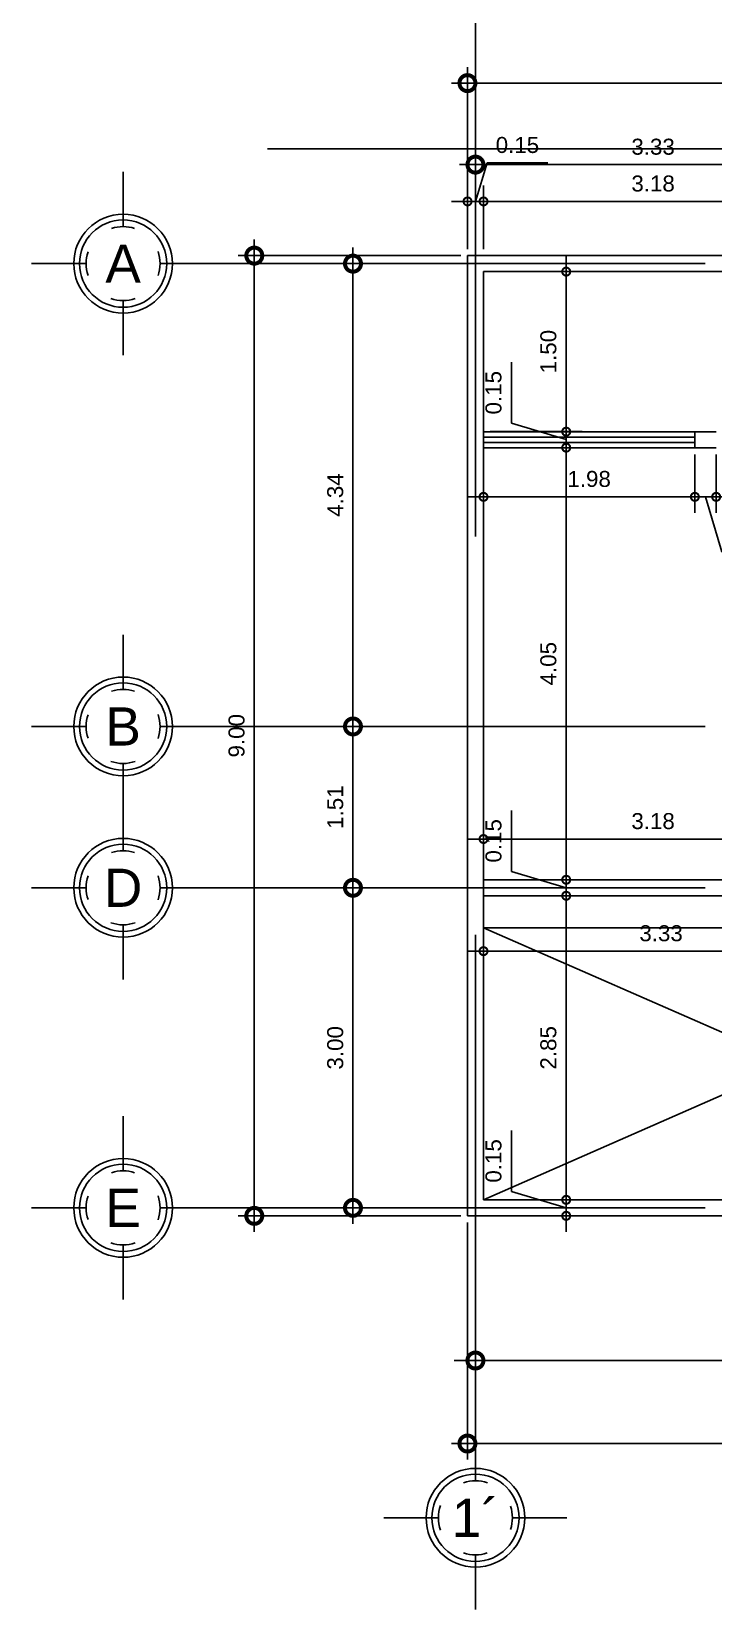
# Model space of a CAD drawing. Header units: inches. Extents: x -370 to 18, y -197 to 199.
# Drawn here: x -290.24 to -283.84, y 76.47 to 91.26 of the extents above; entities that cross this region are included whole.
import ezdxf
from ezdxf.enums import TextEntityAlignment as Align

# ---------------------------------------------------------------- set-up
doc = ezdxf.new("R2010")
doc.units = ezdxf.units.IN
doc.header["$MEASUREMENT"] = 0
doc.header["$PDMODE"] = 34
doc.header["$PDSIZE"] = 0.2
doc.linetypes.add('CENTER2', pattern=[28.575, 19.05, -3.175, 3.175, -3.175])
doc.styles.get("Standard").update_dxf_attribs({"font": 'arial.ttf'})
doc.dimstyles.new('E100', dxfattribs={"dimtxt": 0.15, "dimasz": 0.15, "dimexe": 0.15, "dimexo": 0.0625, "dimgap": 0.09, "dimtad": 1, "dimzin": 0, "dimdsep": 46, "dimtxsty": 'Standard', "dimblk": 'DOTSMALL', "dimcen": 0.09, "dimdle": 0.15, "dimclrd": 1, "dimclre": 1, "dimclrt": 2, "dimazin": 0, "dimtfac": 1, "dimtofl": 0, "dimtmove": 1, "dimatfit": 1, "dimldrblk": 'OPEN90', "dimfxl": 1, "dimtolj": 1, "dimtzin": 0, "dimarcsym": 0})

# ---------------------------------------------------------------- blocks, each defined once
blk = doc.blocks.new('EJE NORTE NUEVO')
at = {"color": 8}
for p, q in [((0, 3.252), (0, 3.764)), ((-0.347, 2.905), (-0.859, 2.905)), ((0.347, 2.905), (0.859, 2.905))]:
    blk.add_line(p, q, dxfattribs=at)
at = {"color": 2, "linetype": 'CENTER2'}
blk.add_line((0, 2.558), (0, -2.558), dxfattribs=at)
at = {"color": 8}
blk.add_circle((0, 2.905), 0.463, dxfattribs=at)
at = {"color": 4}
blk.add_circle((0, 2.905), 0.409, dxfattribs=at)
at = {"color": 8}
for start, end in [(71.4161, 108.5839), (160.6993, 199.2784), (341.7694, 18.2529), (251.0526, 288.9474)]:
    blk.add_arc((0, 2.905), 0.347, start, end, dxfattribs=at)
at = {"color": 4}
blk.add_attdef('A', text='', height=0.358, dxfattribs=at).set_placement((0, 2.905), align=Align.MIDDLE_CENTER)
blk = doc.blocks.new('_DotSmall')
at = {"color": 0, "linetype": 'ByBlock', "const_width": 0.5}
blk.add_lwpolyline([(-0.0625, 0, 1), (0.0625, 0, 1)], format="xyb", close=True, dxfattribs=at)
blk = doc.blocks.new('*D478')
at = {"color": 1, "lineweight": -2, "transparency": 16777216}
for p, q in [((29.459, 9.062), (29.459, 10.003)), ((32.793, 9.062), (32.793, 10.003)), ((29.309, 9.853), (32.943, 9.853))]:
    blk.add_line(p, q, dxfattribs=at)
at = {"layer": 'DEFPOINTS', "color": 0, "transparency": 16777216}
for p in [(32.793, 9.853), (29.459, 9), (32.793, 9)]:
    blk.add_point(p, dxfattribs=at)
at = {"color": 1, "lineweight": -2, "transparency": 16777216, "xscale": 0.3, "yscale": 0.3, "zscale": 0.3, "rotation": 180}
blk.add_blockref('_DotSmall', (29.459, 9.853), dxfattribs=at)
at = {"color": 1, "lineweight": -2, "transparency": 16777216, "xscale": 0.3, "yscale": 0.3, "zscale": 0.3}
blk.add_blockref('_DotSmall', (32.793, 9.853), dxfattribs=at)
at = {"color": 2, "transparency": 16777216, "insert": (31.126, 10.02), "char_height": 0.15, "attachment_point": 5}
blk.add_mtext('\\A1;3.33', dxfattribs=at)
blk = doc.blocks.new('_Open90')
at = {"color": 0, "linetype": 'ByBlock', "lineweight": -2}
for p, q in [((0, 0), (-1, 0)), ((-0.5, 0.5), (0, 0)), ((0, 0), (-0.5, -0.5))]:
    blk.add_line(p, q, dxfattribs=at)
blk = doc.blocks.new('*D482')
at = {"color": 1, "lineweight": -2, "transparency": 16777216}
for p, q in [((29.384, 9.062), (29.384, 10.767)), ((44.734, 9.062), (44.734, 10.767)), ((29.234, 10.617), (44.884, 10.617))]:
    blk.add_line(p, q, dxfattribs=at)
at = {"layer": 'DEFPOINTS', "color": 0, "transparency": 16777216}
for p in [(44.734, 10.617), (29.384, 9), (44.734, 9)]:
    blk.add_point(p, dxfattribs=at)
at = {"color": 1, "lineweight": -2, "transparency": 16777216, "xscale": 0.3, "yscale": 0.3, "zscale": 0.3, "rotation": 180}
blk.add_blockref('_DotSmall', (29.384, 10.617), dxfattribs=at)
at = {"color": 1, "lineweight": -2, "transparency": 16777216, "xscale": 0.3, "yscale": 0.3, "zscale": 0.3}
blk.add_blockref('_DotSmall', (44.734, 10.617), dxfattribs=at)
at = {"color": 2, "transparency": 16777216, "insert": (37.059, 10.783), "char_height": 0.15, "attachment_point": 5}
blk.add_mtext('\\A1;15.35', dxfattribs=at)
blk = doc.blocks.new('*D483')
at = {"color": 1, "lineweight": -2, "transparency": 16777216}
for p, q in [((28.31, 9.075), (28.31, 4.437)), ((29.322, 8.925), (28.16, 8.925)), ((29.322, 4.587), (28.16, 4.587))]:
    blk.add_line(p, q, dxfattribs=at)
at = {"layer": 'DEFPOINTS', "color": 0, "transparency": 16777216}
for p in [(29.384, 8.925), (28.31, 4.587), (29.384, 4.587)]:
    blk.add_point(p, dxfattribs=at)
at = {"color": 1, "lineweight": -2, "transparency": 16777216, "xscale": 0.3, "yscale": 0.3, "zscale": 0.3}
for p, rotation in [((28.31, 8.925), 90), ((28.31, 4.587), 270)]:
    blk.add_blockref('_DotSmall', p, dxfattribs=dict(at, rotation=rotation))
at = {"color": 2, "transparency": 16777216, "insert": (28.144, 6.756), "char_height": 0.15, "attachment_point": 5, "rotation": 90}
blk.add_mtext('\\A1;4.34', dxfattribs=at)
blk = doc.blocks.new('*D484')
at = {"color": 1, "lineweight": -2, "transparency": 16777216}
for p, q in [((28.31, 4.737), (28.31, 2.925)), ((29.322, 4.587), (28.16, 4.587)), ((29.322, 3.075), (28.16, 3.075))]:
    blk.add_line(p, q, dxfattribs=at)
at = {"layer": 'DEFPOINTS', "color": 0, "transparency": 16777216}
for p in [(29.384, 4.587), (28.31, 3.075), (29.384, 3.075)]:
    blk.add_point(p, dxfattribs=at)
at = {"color": 1, "lineweight": -2, "transparency": 16777216, "xscale": 0.3, "yscale": 0.3, "zscale": 0.3}
for p, rotation in [((28.31, 4.587), 90), ((28.31, 3.075), 270)]:
    blk.add_blockref('_DotSmall', p, dxfattribs=dict(at, rotation=rotation))
at = {"color": 2, "transparency": 16777216, "insert": (28.144, 3.831), "char_height": 0.15, "attachment_point": 5, "rotation": 90}
blk.add_mtext('\\A1;1.51', dxfattribs=at)
blk = doc.blocks.new('*D485')
at = {"color": 1, "lineweight": -2, "transparency": 16777216}
for p, q in [((28.31, 3.225), (28.31, -0.075)), ((29.322, 3.075), (28.16, 3.075)), ((29.322, 0.075), (28.16, 0.075))]:
    blk.add_line(p, q, dxfattribs=at)
at = {"layer": 'DEFPOINTS', "color": 0, "transparency": 16777216}
for p in [(29.384, 3.075), (28.31, 0.075), (29.384, 0.075)]:
    blk.add_point(p, dxfattribs=at)
at = {"color": 1, "lineweight": -2, "transparency": 16777216, "xscale": 0.3, "yscale": 0.3, "zscale": 0.3}
for p, rotation in [((28.31, 3.075), 90), ((28.31, 0.075), 270)]:
    blk.add_blockref('_DotSmall', p, dxfattribs=dict(at, rotation=rotation))
at = {"color": 2, "transparency": 16777216, "insert": (28.144, 1.575), "char_height": 0.15, "attachment_point": 5, "rotation": 90}
blk.add_mtext('\\A1;3.00', dxfattribs=at)
blk = doc.blocks.new('*D486')
at = {"color": 1, "lineweight": -2, "transparency": 16777216}
for p, q in [((27.384, 9.15), (27.384, -0.15)), ((29.322, 9), (27.234, 9)), ((29.322, 0), (27.234, 0))]:
    blk.add_line(p, q, dxfattribs=at)
at = {"layer": 'DEFPOINTS', "color": 0, "transparency": 16777216}
for p in [(29.384, 9), (27.384, 0), (29.384, 0)]:
    blk.add_point(p, dxfattribs=at)
at = {"color": 1, "lineweight": -2, "transparency": 16777216, "xscale": 0.3, "yscale": 0.3, "zscale": 0.3}
for p, rotation in [((27.384, 9), 90), ((27.384, 0), 270)]:
    blk.add_blockref('_DotSmall', p, dxfattribs=dict(at, rotation=rotation))
at = {"color": 2, "transparency": 16777216, "insert": (27.218, 4.5), "char_height": 0.15, "attachment_point": 5, "rotation": 90}
blk.add_mtext('\\A1;9.00', dxfattribs=at)
blk = doc.blocks.new('*D142')
at = {"color": 1, "lineweight": -2, "transparency": 16777216}
for p, q in [((-212.554, 105.222), (-212.554, 103.728)), ((-205.157, 105.222), (-205.157, 103.728)), ((-212.754, 103.928), (-204.957, 103.928))]:
    blk.add_line(p, q, dxfattribs=at)
at = {"layer": 'DEFPOINTS', "color": 0, "transparency": 16777216}
for p in [(-212.554, 105.284), (-205.157, 105.284), (-205.157, 103.928)]:
    blk.add_point(p, dxfattribs=at)
at = {"color": 1, "lineweight": -2, "transparency": 16777216, "xscale": 0.3, "yscale": 0.3, "zscale": 0.3, "rotation": 180}
blk.add_blockref('_DotSmall', (-212.554, 103.928), dxfattribs=at)
at = {"color": 1, "lineweight": -2, "transparency": 16777216, "xscale": 0.3, "yscale": 0.3, "zscale": 0.3}
blk.add_blockref('_DotSmall', (-205.157, 103.928), dxfattribs=at)
at = {"color": 2, "transparency": 16777216, "insert": (-208.855, 104.12), "char_height": 0.2, "attachment_point": 5}
blk.add_mtext('\\A1;7.40', dxfattribs=at)
blk = doc.blocks.new('*D488')
at = {"color": 1, "lineweight": -2, "transparency": 16777216}
for p, q in [((29.384, -0.062), (29.384, -2.284)), ((47.384, -0.062), (47.384, -2.284)), ((29.234, -2.134), (47.534, -2.134))]:
    blk.add_line(p, q, dxfattribs=at)
at = {"layer": 'DEFPOINTS', "color": 0, "transparency": 16777216}
for p in [(29.384, 0), (47.384, 0), (47.384, -2.134)]:
    blk.add_point(p, dxfattribs=at)
at = {"color": 1, "lineweight": -2, "transparency": 16777216, "xscale": 0.3, "yscale": 0.3, "zscale": 0.3, "rotation": 180}
blk.add_blockref('_DotSmall', (29.384, -2.134), dxfattribs=at)
at = {"color": 1, "lineweight": -2, "transparency": 16777216, "xscale": 0.3, "yscale": 0.3, "zscale": 0.3}
blk.add_blockref('_DotSmall', (47.384, -2.134), dxfattribs=at)
at = {"color": 2, "transparency": 16777216, "insert": (38.384, -1.968), "char_height": 0.15, "attachment_point": 5}
blk.add_mtext('\\A1;18.00', dxfattribs=at)
blk = doc.blocks.new('*D226')
at = {"color": 1, "lineweight": -2, "transparency": 16777216}
for p, q in [((-286.071, 89.669), (-285.963, 90.031)), ((-285.963, 90.031), (-285.392, 90.031)), ((-286.146, 89.223), (-286.146, 89.819)), ((-285.996, 89.223), (-285.996, 89.819)), ((-286.146, 89.669), (-286.296, 89.669)), ((-286.146, 89.669), (-285.996, 89.669)), ((-285.996, 89.669), (-285.846, 89.669))]:
    blk.add_line(p, q, dxfattribs=at)
at = {"layer": 'DEFPOINTS', "color": 0, "transparency": 16777216}
for p in [(-285.996, 89.669), (-286.146, 89.161), (-285.996, 89.161)]:
    blk.add_point(p, dxfattribs=at)
at = {"color": 1, "lineweight": -2, "transparency": 16777216, "xscale": 0.15, "yscale": 0.15, "zscale": 0.15}
blk.add_blockref('_DotSmall', (-286.146, 89.669), dxfattribs=at)
at = {"color": 1, "lineweight": -2, "transparency": 16777216, "xscale": 0.15, "yscale": 0.15, "zscale": 0.15, "rotation": 180}
blk.add_blockref('_DotSmall', (-285.996, 89.669), dxfattribs=at)
at = {"color": 2, "transparency": 16777216, "insert": (-285.678, 90.197), "char_height": 0.15, "attachment_point": 5}
blk.add_mtext('\\A1;0.15', dxfattribs=at)
blk = doc.blocks.new('*D227')
at = {"color": 1, "lineweight": -2, "transparency": 16777216}
for p, q in [((-285.996, 89.223), (-285.996, 89.819)), ((-282.813, 89.223), (-282.813, 89.819)), ((-286.146, 89.669), (-282.663, 89.669))]:
    blk.add_line(p, q, dxfattribs=at)
at = {"layer": 'DEFPOINTS', "color": 0, "transparency": 16777216}
for p in [(-282.813, 89.669), (-285.996, 89.161), (-282.813, 89.161)]:
    blk.add_point(p, dxfattribs=at)
at = {"color": 1, "lineweight": -2, "transparency": 16777216, "xscale": 0.15, "yscale": 0.15, "zscale": 0.15, "rotation": 180}
blk.add_blockref('_DotSmall', (-285.996, 89.669), dxfattribs=at)
at = {"color": 1, "lineweight": -2, "transparency": 16777216, "xscale": 0.15, "yscale": 0.15, "zscale": 0.15}
blk.add_blockref('_DotSmall', (-282.813, 89.669), dxfattribs=at)
at = {"color": 2, "transparency": 16777216, "insert": (-284.405, 89.836), "char_height": 0.15, "attachment_point": 5}
blk.add_mtext('\\A1;3.18', dxfattribs=at)
blk = doc.blocks.new('*D244')
at = {"color": 1, "lineweight": -2, "transparency": 16777216}
for p, q in [((-285.996, 87.298), (-285.996, 86.75)), ((-284.013, 87.298), (-284.013, 86.75)), ((-286.146, 86.9), (-283.863, 86.9))]:
    blk.add_line(p, q, dxfattribs=at)
at = {"layer": 'DEFPOINTS', "color": 0, "transparency": 16777216}
for p in [(-285.996, 87.361), (-284.013, 87.361), (-284.013, 86.9)]:
    blk.add_point(p, dxfattribs=at)
at = {"color": 1, "lineweight": -2, "transparency": 16777216, "xscale": 0.15, "yscale": 0.15, "zscale": 0.15, "rotation": 180}
blk.add_blockref('_DotSmall', (-285.996, 86.9), dxfattribs=at)
at = {"color": 1, "lineweight": -2, "transparency": 16777216, "xscale": 0.15, "yscale": 0.15, "zscale": 0.15}
blk.add_blockref('_DotSmall', (-284.013, 86.9), dxfattribs=at)
at = {"color": 2, "transparency": 16777216, "insert": (-285.005, 87.067), "char_height": 0.15, "attachment_point": 5}
blk.add_mtext('\\A1;1.98', dxfattribs=at)
blk = doc.blocks.new('*D245')
at = {"color": 1, "lineweight": -2, "transparency": 16777216}
for p, q in [((-284.013, 87.298), (-284.013, 86.75)), ((-283.813, 87.298), (-283.813, 86.75)), ((-284.013, 86.9), (-284.163, 86.9)), ((-284.013, 86.9), (-283.813, 86.9)), ((-283.913, 86.9), (-283.759, 86.386)), ((-283.813, 86.9), (-283.663, 86.9)), ((-283.759, 86.386), (-283.19, 86.386))]:
    blk.add_line(p, q, dxfattribs=at)
at = {"layer": 'DEFPOINTS', "color": 0, "transparency": 16777216}
for p in [(-284.013, 87.361), (-283.813, 87.361), (-283.813, 86.9)]:
    blk.add_point(p, dxfattribs=at)
at = {"color": 1, "lineweight": -2, "transparency": 16777216, "xscale": 0.15, "yscale": 0.15, "zscale": 0.15}
blk.add_blockref('_DotSmall', (-284.013, 86.9), dxfattribs=at)
at = {"color": 1, "lineweight": -2, "transparency": 16777216, "xscale": 0.15, "yscale": 0.15, "zscale": 0.15, "rotation": 180}
blk.add_blockref('_DotSmall', (-283.813, 86.9), dxfattribs=at)
at = {"color": 2, "transparency": 16777216, "insert": (-283.474, 86.552), "char_height": 0.15, "attachment_point": 5}
blk.add_mtext('\\A1;0.20', dxfattribs=at)
blk = doc.blocks.new('*D246')
at = {"color": 1, "lineweight": -2, "transparency": 16777216}
for p, q in [((-283.813, 87.298), (-283.813, 86.75)), ((-282.813, 87.298), (-282.813, 86.75)), ((-283.963, 86.9), (-282.663, 86.9))]:
    blk.add_line(p, q, dxfattribs=at)
at = {"layer": 'DEFPOINTS', "color": 0, "transparency": 16777216}
for p in [(-283.813, 87.361), (-282.813, 87.361), (-282.813, 86.9)]:
    blk.add_point(p, dxfattribs=at)
at = {"color": 1, "lineweight": -2, "transparency": 16777216, "xscale": 0.15, "yscale": 0.15, "zscale": 0.15, "rotation": 180}
blk.add_blockref('_DotSmall', (-283.813, 86.9), dxfattribs=at)
at = {"color": 1, "lineweight": -2, "transparency": 16777216, "xscale": 0.15, "yscale": 0.15, "zscale": 0.15}
blk.add_blockref('_DotSmall', (-282.813, 86.9), dxfattribs=at)
at = {"color": 2, "transparency": 16777216, "insert": (-283.313, 87.067), "char_height": 0.15, "attachment_point": 5}
blk.add_mtext('\\A1;1.00', dxfattribs=at)
blk = doc.blocks.new('*D256')
at = {"color": 1, "lineweight": -2, "transparency": 16777216}
for p, q in [((-285.996, 83.373), (-285.996, 83.843)), ((-282.813, 83.755), (-282.813, 83.843)), ((-286.146, 83.693), (-282.663, 83.693))]:
    blk.add_line(p, q, dxfattribs=at)
at = {"layer": 'DEFPOINTS', "color": 0, "transparency": 16777216}
for p in [(-282.813, 83.693), (-282.813, 83.693), (-285.996, 83.311)]:
    blk.add_point(p, dxfattribs=at)
at = {"color": 1, "lineweight": -2, "transparency": 16777216, "xscale": 0.15, "yscale": 0.15, "zscale": 0.15, "rotation": 180}
blk.add_blockref('_DotSmall', (-285.996, 83.693), dxfattribs=at)
at = {"color": 1, "lineweight": -2, "transparency": 16777216, "xscale": 0.15, "yscale": 0.15, "zscale": 0.15}
blk.add_blockref('_DotSmall', (-282.813, 83.693), dxfattribs=at)
at = {"color": 2, "transparency": 16777216, "insert": (-284.405, 83.86), "char_height": 0.15, "attachment_point": 5}
blk.add_mtext('\\A1;3.18', dxfattribs=at)
blk = doc.blocks.new('*D271')
at = {"color": 1, "lineweight": -2, "transparency": 16777216}
for p, q in [((-285.996, 83.098), (-285.996, 82.492)), ((-282.663, 83.098), (-282.663, 82.492)), ((-286.146, 82.642), (-282.513, 82.642))]:
    blk.add_line(p, q, dxfattribs=at)
at = {"layer": 'DEFPOINTS', "color": 0, "transparency": 16777216}
for p in [(-285.996, 83.161), (-282.663, 83.161), (-282.663, 82.642)]:
    blk.add_point(p, dxfattribs=at)
at = {"color": 1, "lineweight": -2, "transparency": 16777216, "xscale": 0.15, "yscale": 0.15, "zscale": 0.15, "rotation": 180}
blk.add_blockref('_DotSmall', (-285.996, 82.642), dxfattribs=at)
at = {"color": 1, "lineweight": -2, "transparency": 16777216, "xscale": 0.15, "yscale": 0.15, "zscale": 0.15}
blk.add_blockref('_DotSmall', (-282.663, 82.642), dxfattribs=at)
at = {"color": 2, "transparency": 16777216, "insert": (-284.33, 82.809), "char_height": 0.15, "attachment_point": 5}
blk.add_mtext('\\A1;3.33', dxfattribs=at)
blk = doc.blocks.new('*D281')
at = {"color": 1, "lineweight": -2, "transparency": 16777216}
for p, q in [((-285.22, 89.161), (-285.22, 87.361)), ((-285.934, 89.011), (-285.07, 89.011)), ((-285.934, 87.511), (-285.07, 87.511))]:
    blk.add_line(p, q, dxfattribs=at)
at = {"layer": 'DEFPOINTS', "color": 0, "transparency": 16777216}
for p in [(-285.996, 89.011), (-285.996, 87.511), (-285.22, 87.511)]:
    blk.add_point(p, dxfattribs=at)
at = {"color": 1, "lineweight": -2, "transparency": 16777216, "xscale": 0.15, "yscale": 0.15, "zscale": 0.15}
for p, rotation in [((-285.22, 89.011), 90), ((-285.22, 87.511), 270)]:
    blk.add_blockref('_DotSmall', p, dxfattribs=dict(at, rotation=rotation))
at = {"color": 2, "transparency": 16777216, "insert": (-285.387, 88.261), "char_height": 0.15, "attachment_point": 5, "rotation": 90}
blk.add_mtext('\\A1;1.50', dxfattribs=at)
blk = doc.blocks.new('*D282')
at = {"color": 1, "lineweight": -2, "transparency": 16777216}
for p, q in [((-285.735, 87.59), (-285.735, 88.161)), ((-285.22, 87.436), (-285.735, 87.59)), ((-285.22, 87.511), (-285.22, 87.661)), ((-285.934, 87.511), (-285.07, 87.511)), ((-285.22, 87.511), (-285.22, 87.361)), ((-285.283, 87.361), (-285.37, 87.361)), ((-285.22, 87.361), (-285.22, 87.211))]:
    blk.add_line(p, q, dxfattribs=at)
at = {"layer": 'DEFPOINTS', "color": 0, "transparency": 16777216}
for p in [(-285.996, 87.511), (-285.22, 87.361), (-285.22, 87.361)]:
    blk.add_point(p, dxfattribs=at)
at = {"color": 1, "lineweight": -2, "transparency": 16777216, "xscale": 0.15, "yscale": 0.15, "zscale": 0.15}
for p, rotation in [((-285.22, 87.511), 270), ((-285.22, 87.361), 90)]:
    blk.add_blockref('_DotSmall', p, dxfattribs=dict(at, rotation=rotation))
at = {"color": 2, "transparency": 16777216, "insert": (-285.902, 87.876), "char_height": 0.15, "attachment_point": 5, "rotation": 90}
blk.add_mtext('\\A1;0.15', dxfattribs=at)
blk = doc.blocks.new('*D283')
at = {"color": 1, "lineweight": -2, "transparency": 16777216}
for p, q in [((-285.22, 87.511), (-285.22, 83.161)), ((-285.283, 87.361), (-285.37, 87.361)), ((-285.283, 83.311), (-285.37, 83.311))]:
    blk.add_line(p, q, dxfattribs=at)
at = {"layer": 'DEFPOINTS', "color": 0, "transparency": 16777216}
for p in [(-285.22, 87.361), (-285.22, 83.311), (-285.22, 83.311)]:
    blk.add_point(p, dxfattribs=at)
at = {"color": 1, "lineweight": -2, "transparency": 16777216, "xscale": 0.15, "yscale": 0.15, "zscale": 0.15}
for p, rotation in [((-285.22, 87.361), 90), ((-285.22, 83.311), 270)]:
    blk.add_blockref('_DotSmall', p, dxfattribs=dict(at, rotation=rotation))
at = {"color": 2, "transparency": 16777216, "insert": (-285.387, 85.336), "char_height": 0.15, "attachment_point": 5, "rotation": 90}
blk.add_mtext('\\A1;4.05', dxfattribs=at)
blk = doc.blocks.new('*D284')
at = {"color": 1, "lineweight": -2, "transparency": 16777216}
for p, q in [((-285.735, 83.39), (-285.735, 83.961)), ((-285.22, 83.311), (-285.22, 83.461)), ((-285.22, 83.236), (-285.735, 83.39)), ((-285.283, 83.311), (-285.37, 83.311)), ((-285.22, 83.311), (-285.22, 83.161)), ((-285.283, 83.161), (-285.37, 83.161)), ((-285.22, 83.161), (-285.22, 83.011))]:
    blk.add_line(p, q, dxfattribs=at)
at = {"layer": 'DEFPOINTS', "color": 0, "transparency": 16777216}
for p in [(-285.22, 83.311), (-285.22, 83.161), (-285.22, 83.161)]:
    blk.add_point(p, dxfattribs=at)
at = {"color": 1, "lineweight": -2, "transparency": 16777216, "xscale": 0.15, "yscale": 0.15, "zscale": 0.15}
for p, rotation in [((-285.22, 83.311), 270), ((-285.22, 83.161), 90)]:
    blk.add_blockref('_DotSmall', p, dxfattribs=dict(at, rotation=rotation))
at = {"color": 2, "transparency": 16777216, "insert": (-285.902, 83.676), "char_height": 0.15, "attachment_point": 5, "rotation": 90}
blk.add_mtext('\\A1;0.15', dxfattribs=at)
blk = doc.blocks.new('*D285')
at = {"color": 1, "lineweight": -2, "transparency": 16777216}
for p, q in [((-285.22, 83.311), (-285.22, 80.161)), ((-285.283, 83.161), (-285.37, 83.161)), ((-285.283, 80.311), (-285.37, 80.311))]:
    blk.add_line(p, q, dxfattribs=at)
at = {"layer": 'DEFPOINTS', "color": 0, "transparency": 16777216}
for p in [(-285.22, 83.161), (-285.22, 80.311), (-285.22, 80.311)]:
    blk.add_point(p, dxfattribs=at)
at = {"color": 1, "lineweight": -2, "transparency": 16777216, "xscale": 0.15, "yscale": 0.15, "zscale": 0.15}
for p, rotation in [((-285.22, 83.161), 90), ((-285.22, 80.311), 270)]:
    blk.add_blockref('_DotSmall', p, dxfattribs=dict(at, rotation=rotation))
at = {"color": 2, "transparency": 16777216, "insert": (-285.387, 81.736), "char_height": 0.15, "attachment_point": 5, "rotation": 90}
blk.add_mtext('\\A1;2.85', dxfattribs=at)
blk = doc.blocks.new('*D286')
at = {"color": 1, "lineweight": -2, "transparency": 16777216}
for p, q in [((-285.735, 80.39), (-285.735, 80.961)), ((-285.22, 80.311), (-285.22, 80.461)), ((-285.22, 80.236), (-285.735, 80.39)), ((-285.283, 80.311), (-285.37, 80.311)), ((-285.22, 80.311), (-285.22, 80.161)), ((-285.283, 80.161), (-285.37, 80.161)), ((-285.22, 80.161), (-285.22, 80.011))]:
    blk.add_line(p, q, dxfattribs=at)
at = {"layer": 'DEFPOINTS', "color": 0, "transparency": 16777216}
for p in [(-285.22, 80.311), (-285.22, 80.161), (-285.22, 80.161)]:
    blk.add_point(p, dxfattribs=at)
at = {"color": 1, "lineweight": -2, "transparency": 16777216, "xscale": 0.15, "yscale": 0.15, "zscale": 0.15}
for p, rotation in [((-285.22, 80.311), 270), ((-285.22, 80.161), 90)]:
    blk.add_blockref('_DotSmall', p, dxfattribs=dict(at, rotation=rotation))
at = {"color": 2, "transparency": 16777216, "insert": (-285.902, 80.676), "char_height": 0.15, "attachment_point": 5, "rotation": 90}
blk.add_mtext('\\A1;0.15', dxfattribs=at)
blk = doc.blocks.new('A$C4C712806')
at = {"color": 8}
for p, q in [((47.264, 10), (27.508, 10)), ((29.384, 9), (29.384, 0)), ((29.384, 9), (33.884, 9)), ((29.534, 8.85), (29.534, 0.15)), ((29.534, 8.85), (32.718, 8.85)), ((31.518, 7.35), (31.718, 7.35)), ((31.518, 7.35), (31.518, 7.2)), ((31.518, 7.2), (31.718, 7.2)), ((29.534, 3.15), (32.868, 3.15)), ((29.534, 3), (32.868, 3)), ((29.534, 2.7), (35.354, 2.7)), ((35.354, 2.7), (29.534, 0.15)), ((29.534, 2.7), (35.354, 0.15)), ((29.534, 0.15), (36.782, 0.15)), ((29.384, 0), (48.384, 0))]:
    blk.add_line(p, q, dxfattribs=at)
at = {"color": 1}
for p, q in [((31.518, 7.35), (29.534, 7.35)), ((31.518, 7.2), (29.534, 7.2))]:
    blk.add_line(p, q, dxfattribs=at)
at = {"color": 2}
for p, q in [((31.518, 7.3), (29.534, 7.3)), ((31.518, 7.25), (29.534, 7.25))]:
    blk.add_line(p, q, dxfattribs=at)
blk.add_blockref('EJE NORTE NUEVO', (29.459, 8.925)).add_auto_attribs({'A': '1'})
ref = blk.add_blockref('EJE NORTE NUEVO', (29.058, 8.925), dxfattribs=dict(rotation=90))
ref.add_attrib('A', 'A', dxfattribs={"color": 4, "height": 0.358}).set_placement((26.153, 8.925), align=Align.MIDDLE_CENTER)
ref = blk.add_blockref('EJE NORTE NUEVO', (29.058, 4.587), dxfattribs=dict(rotation=90))
ref.add_attrib('A', 'B', dxfattribs={"color": 4, "height": 0.358}).set_placement((26.153, 4.587), align=Align.MIDDLE_CENTER)
ref = blk.add_blockref('EJE NORTE NUEVO', (29.058, 3.075), dxfattribs=dict(rotation=90))
ref.add_attrib('A', 'D', dxfattribs={"color": 4, "height": 0.358}).set_placement((26.153, 3.075), align=Align.MIDDLE_CENTER)
ref = blk.add_blockref('EJE NORTE NUEVO', (29.459, 0.075), dxfattribs=dict(xscale=-1, rotation=180))
ref.add_attrib('A', '1´', dxfattribs={"color": 4, "height": 0.3581}).set_placement((29.459, -2.83), align=Align.MIDDLE_CENTER)
ref = blk.add_blockref('EJE NORTE NUEVO', (29.058, 0.075), dxfattribs=dict(rotation=90))
ref.add_attrib('A', 'E', dxfattribs={"color": 4, "height": 0.358}).set_placement((26.153, 0.075), align=Align.MIDDLE_CENTER)
for base, p1, p2, picture, middle in [((44.734, 10.617), (29.384, 9), (44.734, 9), '*D482', (37.059, 10.783)), ((32.793, 9.853), (29.459, 9), (32.793, 9), '*D478', (31.126, 10.02)), ((47.384, -2.134), (29.384, 0), (47.384, 0), '*D488', (38.384, -1.968))]:
    dim = blk.add_linear_dim(base=base, p1=p1, p2=p2, dimstyle='E100')
    dim.commit()
    dim.dimension.update_dxf_attribs({"geometry": picture, "text_midpoint": middle})
for base, p1, p2, picture, middle in [((27.384, 0), (29.384, 9), (29.384, 0), '*D486', (27.218, 4.5)), ((28.31, 4.587), (29.384, 8.925), (29.384, 4.587), '*D483', (28.144, 6.756)), ((28.31, 3.075), (29.384, 4.587), (29.384, 3.075), '*D484', (28.144, 3.831)), ((28.31, 0.075), (29.384, 3.075), (29.384, 0.075), '*D485', (28.144, 1.575))]:
    dim = blk.add_linear_dim(base=base, p1=p1, p2=p2, angle=90, dimstyle='E100')
    dim.commit()
    dim.dimension.update_dxf_attribs({"geometry": picture, "text_midpoint": middle})
dim = blk.add_linear_dim(base=(36.857, -1.356), p1=(29.459, 0), p2=(36.857, 0), dimstyle='E100')
dim.commit()
dim.dimension.update_dxf_attribs({"geometry": '*D142', "text_midpoint": (33.158, -1.164), "insert": (242.013, -105.284)})

msp = doc.modelspace()

# ---------------------------------------------------------------- block references
msp.add_blockref('A$C4C712806', (-315.5309, 80.16088))

# ---------------------------------------------------------------- dimensions: what is measured, and where the dimension line sits
for base, p1, p2, picture, middle in [((-285.99643, 89.66931), (-286.14643, 89.16088), (-285.99643, 89.16088), '*D226', (-285.87296, 90.19748)), ((-282.81334, 89.66931), (-285.99643, 89.16088), (-282.81334, 89.16088), '*D227', (-284.40489, 89.83595)), ((-284.01334, 86.90045), (-285.99643, 87.36088), (-284.01334, 87.36088), '*D244', (-285.00489, 87.06704)), ((-283.81334, 86.90045), (-284.01334, 87.36088), (-283.81334, 87.36088), '*D245', (-283.66892, 86.55228)), ((-282.81334, 86.90045), (-283.81334, 87.36088), (-282.81334, 87.36088), '*D246', (-283.31334, 87.06704)), ((-282.81334, 83.69289), (-285.99643, 83.31088), (-282.81334, 83.69289), '*D256', (-284.40489, 83.85953)), ((-282.66334, 82.64211), (-285.99643, 83.16088), (-282.66334, 83.16088), '*D271', (-284.32989, 82.80875))]:
    dim = msp.add_linear_dim(base=base, p1=p1, p2=p2, dimstyle='E100')
    dim.commit()
    dim.dimension.update_dxf_attribs({"geometry": picture, "text_midpoint": middle})
for base, p1, p2, picture, middle in [((-285.22039, 87.51088), (-285.99643, 89.01088), (-285.99643, 87.51088), '*D281', (-285.38698, 88.26088)), ((-285.22039, 87.36088), (-285.99643, 87.51088), (-285.22039, 87.36088), '*D282', (-285.90174, 87.68031)), ((-285.22039, 83.31088), (-285.22039, 87.36088), (-285.22039, 83.31088), '*D283', (-285.38698, 85.33588)), ((-285.22039, 83.16088), (-285.22039, 83.31088), (-285.22039, 83.16088), '*D284', (-285.90174, 83.48031)), ((-285.22039, 80.31088), (-285.22039, 83.16088), (-285.22039, 80.31088), '*D285', (-285.38698, 81.73588)), ((-285.22039, 80.16088), (-285.22039, 80.31088), (-285.22039, 80.16088), '*D286', (-285.90174, 80.48031))]:
    dim = msp.add_linear_dim(base=base, p1=p1, p2=p2, angle=90, dimstyle='E100')
    dim.commit()
    dim.dimension.update_dxf_attribs({"geometry": picture, "text_midpoint": middle})

doc.saveas('drawing.dxf')
